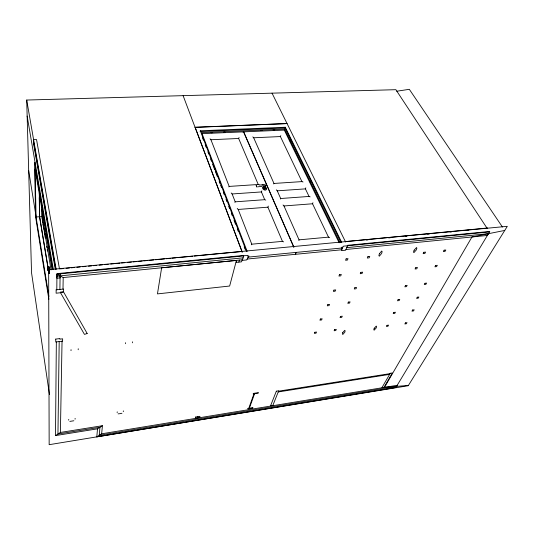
<?xml version="1.0" encoding="UTF-8"?>
<svg xmlns="http://www.w3.org/2000/svg" width="534" height="534" viewBox="0 0 534 534"><rect width="100%" height="100%" fill="white"/><g stroke="black" fill="none" stroke-linecap="round" stroke-linejoin="round"><path stroke-width="0.8" d="M48.761 270.344L48.768 266.613L48.781 270.297M48.654 266.68L48.26 270.398L48.247 266.713L48.18 270.404L48.107 266.673M48.634 269.677L48.607 273.321L48.754 266.66L48.667 270.364M49.255 273.301L49.228 269.63M97.508 428.835L96.801 436.865L101.64 433.815L102.421 425.718L97.508 428.835L55.503 435.597L56.344 341.914M56.804 289.742L56.951 273.635L243.751 255.426L242.396 260.372L246.668 259.951L246.882 259.197L247.436 259.144L248.003 257.081M59.194 341.56L57.946 434.022L99.958 427.28L99.217 435.344L396.535 386.396L488.43 233.692L346.7 247.649M59.901 289.428L60.082 275.871L243.083 257.855M48.667 273.368L48.741 269.683M55.503 435.597L60.395 432.447L62.044 341.206M62.992 289.108L63.199 277.56L56.944 274.169L243.611 255.94M49.148 269.643L48.748 273.361L48.701 266.506L48.774 270.244M341.707 242.416L285.296 127.239L200.317 130.79L200.17 131.598L285.076 128.02L341.032 242.436M71.009 350.651L71.042 349.67M78.238 348.749L78.191 349.737M68.706 420.151L68.732 419.377M75.12 418.389L75.08 419.163M243.164 132.666L243.464 131.364L293.88 247.142M236.689 260.358L236.155 262.374L241.562 261.84L242.109 259.824M238.858 262.107L239.406 260.091M242.109 251.975L242.249 251.461L194.289 256.046M197.48 417.895L197.807 416.674M125.477 343.689L125.597 342.708M248.657 257.074L248.944 256.053L247.723 256.173L247.943 255.386L243.644 255.799M339.157 242.803L284.295 130.102L284.575 129.095L201.665 132.626L247.162 251.401M285.076 128.02L285.296 127.239M132.485 341.833L132.352 342.808M117.14 412.615L117.233 411.847M123.374 410.893L123.274 411.661M265.732 185.966L265.839 185.678A0.788 0.541 -54.4 0 0 265.578 185.071L259.537 184.951M329.672 237.61L328.49 237.143L312.544 203.774L312.951 202.706M310.147 196.859L309.039 196.445L305.415 188.869L305.822 187.828M341.7 248.023L342.1 247.035L343.228 246.928L343.542 246.154L347.474 245.78M342.254 247.916L341.486 249.799L295.502 254.311L296.17 252.395L342.307 247.97L341.513 249.912L342.027 249.859L341.72 250.6L345.638 250.212L347.674 245.3L489.778 231.449L487.375 235.454L345.932 249.498M283.614 241.849L282.453 241.368L267.901 207.185L268.355 206.091M298.806 240.454L299.053 239.846L283.988 205.957L283.053 204.976M265.798 200.103L264.71 199.683L261.406 191.933L261.854 190.858M303.025 181.994L301.937 181.6L280.403 136.557L280.797 135.616M259.304 184.891L258.242 184.49L238.651 138.473L239.085 137.505M265.184 188.429L265.264 188.248A1.248 0.821 15.3 0 0 265.151 187.781A1.288 0.848 15.3 0 1 265.285 188.282M265.191 188.469L265.318 188.242A1.328 0.874 15.3 0 0 265.191 187.741M264.076 187.387L263.996 187.641A1.288 0.848 15.4 0 0 264.303 188.348L264.537 188.509M280.417 199.035L280.677 198.514L277.259 190.832L276.338 189.857M251.447 244.812L251.781 244.185L238.197 209.455L237.25 208.447M273.708 183.936L273.975 183.449L253.677 137.785L252.816 136.884M48.481 269.49L48.367 266.526L48.514 269.463M234.873 202.366L235.214 201.832L264.71 199.683M228.839 186.913L229.179 186.413L258.242 184.49M265.979 189.497L266.406 188.142L265.271 186.586M263.329 186.326L263.015 188.021L264.731 189.577M264.497 187.26L264.023 187.628A1.248 0.821 15.4 0 0 264.317 188.308L264.791 188.549M263.402 186.787C260.332 188.722 267.207 192.474 266.152 188.402M73.852 420.765L69.834 421.393M121.959 413.249L119.409 413.777M504.75 230.434L471.956 236.989L384.46 387.384L408.43 385.421M101.64 433.815L397.196 385.288L395.874 387.49L96.801 436.865M60.395 432.447L102.421 425.718M278.234 391.949L389.58 374.401M258.129 186.78L262.101 186.359M278.541 391.175L390.02 373.64M396.742 91.227L409.324 89.312L502.421 226.997M247.456 259.017L295.389 254.317L296.05 252.408L247.996 257.141M63.199 277.56L242.563 259.758M347.467 245.794L489.498 231.923M60.322 268.869L63.633 268.549M66.116 268.315L69.42 267.995M71.075 267.841L74.38 267.521M76.863 267.287L80.173 266.967M82.65 266.733L85.961 266.413M88.444 266.179L91.748 265.859M93.403 265.705L96.707 265.385M99.191 265.151L102.501 264.831M104.978 264.597L108.289 264.277M110.765 264.043L114.076 263.723M115.731 263.569L119.863 263.169M121.518 263.015L124.822 262.695M127.306 262.461L131.444 262.06M133.093 261.907L136.404 261.587M138.059 261.433L142.191 261.033M143.846 260.879L147.978 260.479M149.633 260.325L153.765 259.924M155.421 259.771L164.519 258.897M166.174 258.743L170.306 258.343M171.961 258.189L176.093 257.788M177.749 257.635L192.634 256.207M366.317 240.06L367.973 239.899M388.679 237.917L390.334 237.757M405.239 236.328L406.895 236.168M427.594 234.186L429.249 234.026M444.161 232.597L445.817 232.437M449.955 232.043L451.61 231.883M466.516 230.454L468.171 230.294M251.781 244.185L282.453 241.368M299.053 239.846L328.49 237.143M56.924 276.212L60.269 275.931M118.094 413.857L118.808 413.797M45.236 236.555L46.899 236.422M45.31 237.189L46.952 237.056M46.959 237.737L45.31 237.87L42.493 219.814L44.155 219.688M44.836 234.139L46.498 234.005M45.303 236.502L46.952 236.368M238.197 209.455L267.901 207.185M283.988 205.957L312.544 203.774M280.677 198.514L309.039 196.445M52.085 269.37L35.097 169.118L36.052 216.984L42.079 216.57L51.057 269.897M231.209 192.974L232.136 193.962L261.406 191.933M277.259 190.832L305.415 188.869M273.975 183.449L301.937 181.6M210.062 138.827L210.93 139.741L238.651 138.473M253.677 137.785L280.403 136.557M211.043 132.752L212.692 132.679M223.406 132.225L225.054 132.152M260.872 130.616L262.508 130.55M273.148 130.096L274.783 130.022M201.472 133.667L284.295 130.102M195.09 127.386L287.058 123.568L195.117 127.239L242.176 251.901M49.455 394.472L31.539 272.761L26.7 100.045L395.868 89.685L487.208 228.459L487.502 227.991L345.818 241.548L345.618 242.049L272.033 93.163M265.064 186.586L264.817 186.573A0.801 0.561 -52.2 0 1 264.53 186.219L264.584 186.413M262.007 184.797L264.477 184.944M284.575 129.095L339.918 242.556M290.042 140.756L290.776 142.258M309.78 181.24L310.514 182.741M243.357 131.371L293.767 247.155M210.93 139.741L229.179 186.413M232.136 193.962L235.214 201.832M200.317 130.79L246.454 251.487M202.546 137.825L203.441 140.162M205.223 144.834L206.117 147.17M207.9 151.843L208.787 154.179M210.576 158.852L211.464 161.188M212.652 164.298L214.735 169.752M215.329 171.307L217.411 176.761M219.194 181.427L220.081 183.763M220.675 185.325L221.57 187.661M223.352 192.327L224.247 194.663M226.029 199.336L226.917 201.672M228.706 206.344L229.593 208.681M231.376 213.353L232.27 215.689M234.052 220.362L235.541 224.253M237.323 228.926L238.211 231.262M244.158 246.828L245.046 249.164M183.115 95.659L242.142 252.048M59.488 268.996L36.532 139.548L33.629 139.621L33.602 143.753L55.282 269.196M26.7 100.045L56.157 269.269M33.615 141.69L55.79 269.65M27.147 116.058L53.307 269.263M52.659 269.31L34.53 162.696L35.645 217.144L48.861 299.28M42.406 220.796L42.687 222.431M42.96 224.066L43.234 225.708M43.508 227.344L43.781 228.979M46.665 246.174L46.945 247.809M47.219 249.445L47.493 251.087M48.834 272.34L39.629 216.724L39.282 193.642M47.693 266.052L39.543 216.757L39.256 197.607M28.682 170.68L36.045 216.29M36.052 216.984L48.881 296.47M48.34 269.476L48.187 266.546L48.12 270.358M48.868 273.174L48.674 269.51L48.687 273.194M48.627 269.45L48.541 266.513L48.554 269.456M48.2 270.231L48.12 266.559L48.16 270.398M48.694 269.45L48.641 266.499L49.161 444.689L408.236 385.722L507.3 226.329L48.601 269.697L48.594 273.268L48.581 269.59L48.627 273.201M35.111 162.67L35.157 165.146M48.701 266.506L48.741 269.47M48.093 266.586L48.14 270.244M42.493 219.814L42.506 220.502M41.992 209.081L42.079 216.57M41.959 209.001L42.079 218.94M49.255 271.719L49.261 273.208M49.255 269.523L49.268 273.254M264.297 188.335A1.328 0.874 15.4 0 1 263.983 187.608M265.618 185.131A0.801 0.561 -52 0 1 265.885 185.745M55.756 339.083L55.736 341.987L62.605 341.139L62.652 338.816L59.788 339.17L59.795 338.589L55.756 339.083M56.15 289.815L56.123 293.199L60.455 292.745L60.469 292.071L63.546 291.751L63.599 289.048L56.15 289.815M57.011 274.189L56.844 278.214L60.175 277.934L60.362 273.909L57.011 274.189M161.635 267.788L157.457 293.894L229.647 286.03L236.428 260.445L161.635 267.788M195.664 417.027L195.344 418.242L199.616 417.548L199.95 416.326L195.664 417.027M342.781 332.542L342.394 333.957L342.821 334.458L344.77 332.268L345.164 330.853L344.737 330.339L342.781 332.542M379.4 253.73L378.866 255.532L379.294 256.213L381.61 253.503L382.15 251.688L381.723 251L379.4 253.73M374.221 328.283L373.767 329.685L374.147 330.192L376.156 328.023L376.617 326.614L376.236 326.1L374.221 328.283M414.144 250.199L413.523 251.988L413.89 252.662L416.273 249.979L416.9 248.183L416.54 247.502L414.144 250.199M247.996 408.437L247.829 408.917L252.762 408.109L252.942 407.629L247.996 408.437M253.356 393.418L253.176 393.925L258.236 393.137L258.423 392.63L253.356 393.418M254.024 393.638L248.71 408.47L249.305 408.376L254.631 393.538L254.024 393.638M276.345 391.175L270.558 405.8L272.847 405.426L278.688 390.808L276.345 391.175M314.833 332.261L314.352 333.41L316.048 333.183L316.529 332.035L314.833 332.261M320.407 318.992L319.906 320.186L321.635 319.959L322.135 318.771L320.407 318.992M339.49 274.69L338.916 276.051L340.745 275.851L341.319 274.489L339.49 274.69M346.152 258.85L345.558 260.278L347.42 260.085L348.021 258.656L346.152 258.85M327.823 304.587L327.295 305.835L329.051 305.615L329.578 304.373L327.823 304.587M333.924 290.122L333.376 291.424L335.165 291.21L335.719 289.909L333.924 290.122M334.644 329.618L334.13 330.753L335.793 330.533L336.307 329.391L334.644 329.618M340.579 316.408L340.045 317.596L341.74 317.376L342.281 316.188L340.579 316.408M360.851 272.36L360.243 273.715L362.039 273.515L362.646 272.16L360.851 272.36M367.939 256.62L367.299 258.035L369.127 257.849L369.768 256.433L367.939 256.62M348.355 302.084L347.794 303.319L349.516 303.112L350.084 301.87L348.355 302.084M354.85 287.692L354.269 288.987L356.024 288.787L356.612 287.492L354.85 287.692M398.124 299.581L397.49 300.789L399.132 300.589L399.766 299.38L398.124 299.581M405.486 285.57L404.825 286.831L406.494 286.631L407.155 285.37L405.486 285.57M415.759 267.674L415.058 269.002L416.76 268.816L417.461 267.487L415.759 267.674M423.869 252.268L423.135 253.657L424.87 253.476L425.605 252.095L423.869 252.268M386.99 325.346L386.402 326.461L387.984 326.247L388.572 325.133L386.99 325.346M393.818 312.437L393.211 313.598L394.813 313.385L395.427 312.23L393.818 312.437M417.268 297.218L416.607 298.419L418.209 298.219L418.876 297.017L417.268 297.218M424.964 283.28L424.27 284.529L425.905 284.342L426.599 283.087L424.964 283.28M435.637 265.491L434.91 266.813L436.578 266.626L437.313 265.311L435.637 265.491M444.108 250.186L443.347 251.561L445.049 251.387L445.81 250.012L444.108 250.186M405.46 322.856L404.839 323.964L406.394 323.751L407.015 322.643L405.46 322.856M412.595 310.007L411.954 311.162L413.536 310.955L414.177 309.8L412.595 310.007M390.247 373.279L381.957 387.631L384.033 387.29L392.363 372.946L390.247 373.279M256.16 185.598L256.994 186.987L256.16 185.598M87.182 333.51L84.452 334.384L60.609 292.886L63.566 291.951L87.182 333.51"/></g></svg>
